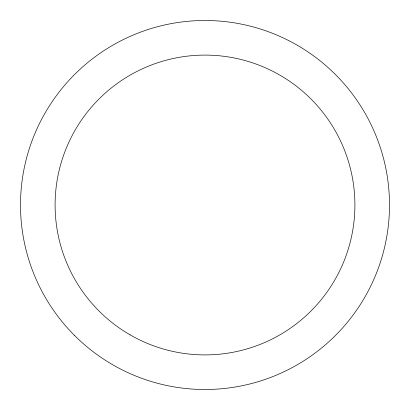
<?xml version="1.0" encoding="UTF-8"?>
<svg xmlns="http://www.w3.org/2000/svg" width="410" height="410" viewBox="0 0 410 410"><rect width="100%" height="100%" fill="white"/><g stroke="black" fill="none" stroke-linecap="round" stroke-linejoin="round"><path stroke-width="0.61" d="M130.047 334.821A149.906 149.906 0 0 0 354.906 205A149.906 149.906 0 0 0 130.047 75.179A149.906 149.906 0 0 0 130.047 334.821M74.538 335.462A184.5 184.5 0 0 0 383.212 252.75A184.5 184.5 0 0 0 157.25 26.788A184.5 184.5 0 0 0 74.538 335.462"/></g></svg>
